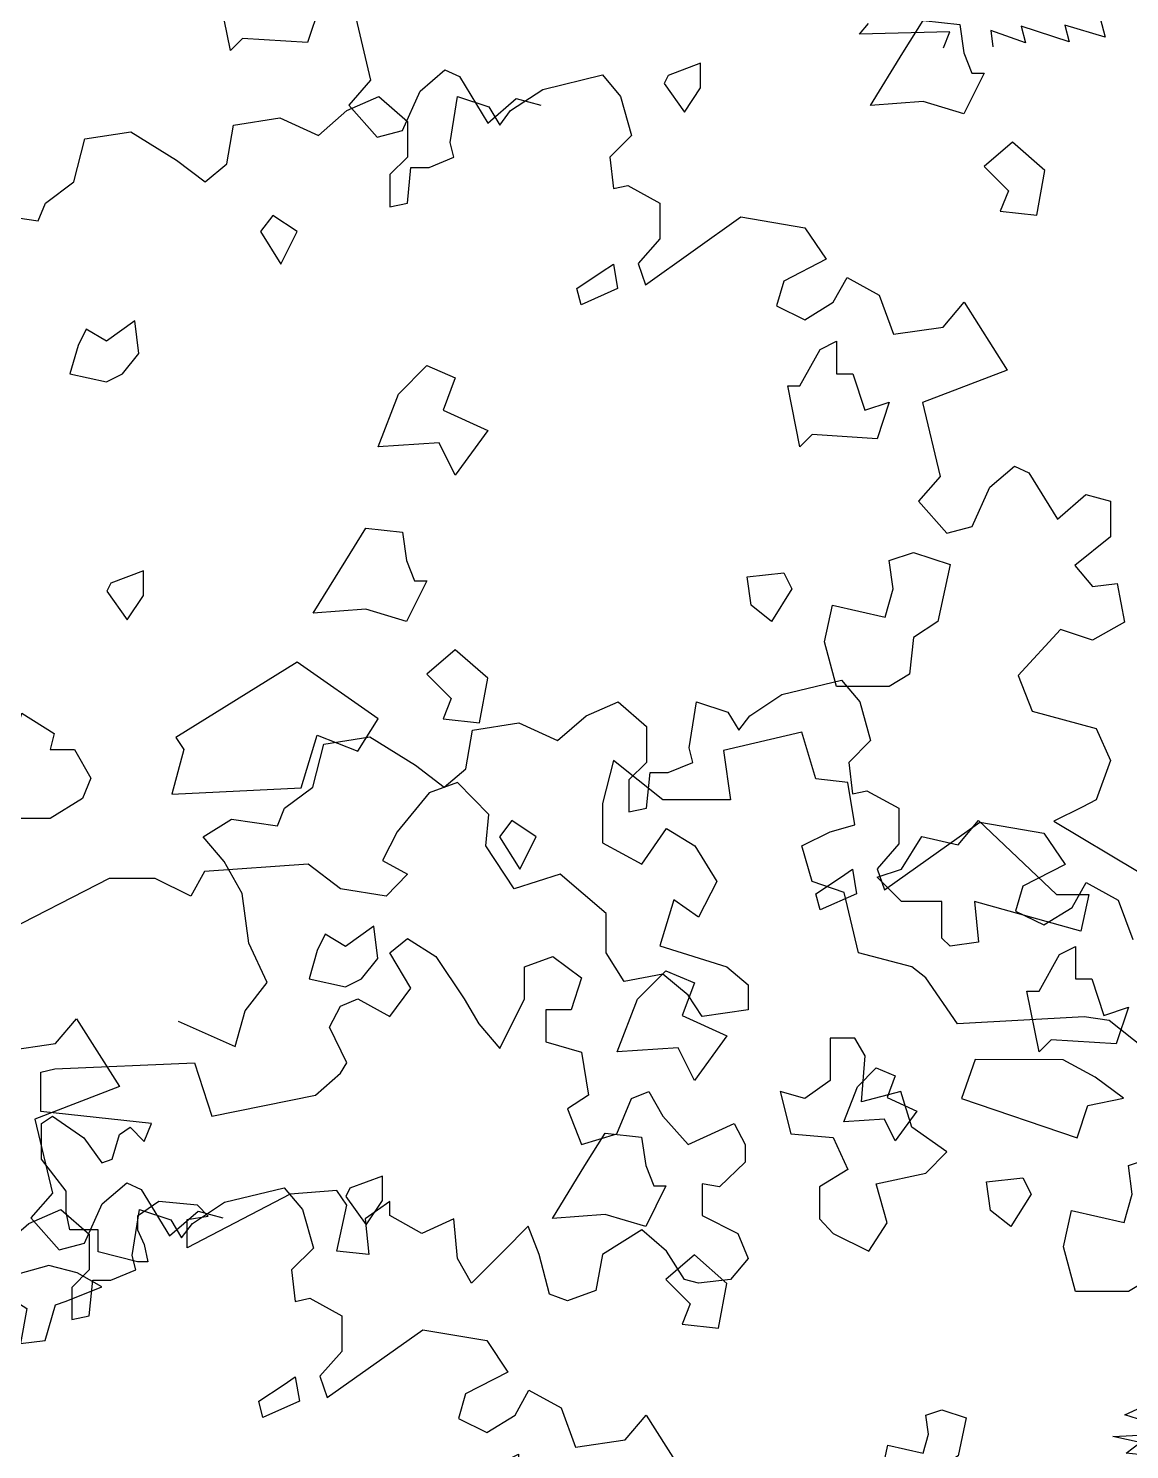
# Model space of a CAD drawing. Header units: inches. Extents: x -11 to 128, y 7 to 56.
# Drawn here: x 29 to 29.482, y 22.631 to 23.254 of the extents above; entities that cross this region are included whole.
import ezdxf

# ---------------------------------------------------------------- set-up
doc = ezdxf.new("R2010")
doc.units = ezdxf.units.IN
doc.header["$MEASUREMENT"] = 0
doc.layers.add('CAY', color=94, linetype='Continuous')
doc.layers.add('CAY-3', color=61, linetype='Continuous')
picture_1 = doc.add_image_def('image1.jpg', size_in_pixel=(1680, 1093))

# ---------------------------------------------------------------- blocks, each defined once
blk = doc.blocks.new('A$C76451831')
at = {"layer": 'CAY'}
for p, q in [((3764, 1772.8), (3822.4, 1787)), ((3822.4, 1787), (3840.1, 1765.7)), ((3573, 1752.2), (3604.2, 1765.7)), ((3604.2, 1765.7), (3631.9, 1741.6)), ((3673.8, 1720.9), (3680.9, 1765.7)), ((3680.9, 1765.7), (3711.5, 1755.7)), ((3732.8, 1752.2), (3764, 1772.8)), ((3840.1, 1765.7), (3850.7, 1728)), ((3545.3, 1728), (3573, 1752.2)), ((3711.5, 1755.7), (3722.2, 1738)), ((3722.2, 1738), (3732.8, 1752.2)), ((3455.6, 1700.3), (3462.1, 1738)), ((3462.1, 1738), (3507.5, 1745.1)), ((3507.5, 1745.1), (3545.3, 1728)), ((3631.9, 1741.6), (3631.9, 1706.7)), ((3306.5, 1682.6), (3317.1, 1724.4)), ((3317.1, 1724.4), (3361.9, 1731.5)), ((3361.9, 1731.5), (3406.7, 1703.8)), ((3677.3, 1706.7), (3673.8, 1720.9)), ((3850.7, 1728), (3829.5, 1706.7)), ((3631.9, 1706.7), (3614.8, 1689.6)), ((3653.2, 1696.7), (3677.3, 1706.7)), ((3829.5, 1706.7), (3833, 1676.1)), ((3406.7, 1703.8), (3434.4, 1682.6)), ((3434.4, 1682.6), (3455.6, 1700.3)), ((3631.9, 1661.9), (3635.5, 1696.7)), ((3635.5, 1696.7), (3653.2, 1696.7)), ((3278.8, 1661.9), (3306.5, 1682.6)), ((3614.8, 1689.6), (3614.8, 1658.4)), ((3833, 1676.1), (3847.2, 1679)), ((3847.2, 1679), (3878.4, 1661.9)), ((3199.2, 1634.2), (3226.9, 1651.3)), ((3226.9, 1651.3), (3271.7, 1644.8)), ((3271.7, 1644.8), (3278.8, 1661.9)), ((3614.8, 1658.4), (3631.9, 1661.9)), ((3878.4, 1661.9), (3878.4, 1627.1)), ((3864.3, 1582.3), (3957.4, 1648.4)), ((3957.4, 1648.4), (4019.9, 1637.7)), ((4019.9, 1637.7), (4040.5, 1607.1)), ((3219.8, 1610), (3199.2, 1634.2)), ((3878.4, 1627.1), (3857.2, 1602.9)), ((3237.5, 1578.7), (3219.8, 1610)), ((3857.2, 1602.9), (3864.3, 1582.3)), ((4040.5, 1607.1), (3999.3, 1585.8)), ((3999.3, 1585.8), (3992.2, 1561.6)), ((4047.6, 1565.2), (4061.2, 1589.4)), ((4061.2, 1589.4), (4092.4, 1572.3)), ((3244, 1530.4), (3237.5, 1578.7)), ((4092.4, 1572.3), (4106.6, 1533.9)), ((3992.2, 1561.6), (4019.9, 1548.1)), ((4019.9, 1548.1), (4047.6, 1565.2)), ((3261.7, 1492), (3244, 1530.4)), ((3240.4, 1464.3), (3261.7, 1492)), ((3055.2, 1432.3), (3075.8, 1456.5)), ((3075.8, 1456.5), (3117.7, 1390.4)), ((3230.4, 1429.5), (3240.4, 1464.3)), ((3175, 1454.3), (3230.4, 1429.5)), ((3006.8, 1425.2), (3055.2, 1432.3)), ((3117.7, 1390.4), (3035.1, 1358.6)), ((3035.1, 1358.6), (3052.2, 1286.6)), ((3052.2, 1286.6), (3031, 1262.4)), ((5549.8, 29.1), (5554.6, 10.4)), ((5314.9, 13.3), (5323.5, 23.9)), ((5402.9, 15.7), (5314.9, 13.3)), ((5396.9, 0), (5402.9, 15.7)), ((5476.9, 4.9), (5442.9, 17)), ((5442.9, 17), (5445, 1)), ((5472.5, 21.4), (5476.9, 4.9)), ((5519.5, 6.1), (5472.5, 21.4)), ((5515.1, 22.2), (5519.5, 6.1)), ((5554.6, 10.4), (5515.1, 22.2))]:
    blk.add_line(p, q, dxfattribs=at)
for points in [[(3524.3, 1634.1), (3500.5, 1649.9), (3488.6, 1634.1), (3508.4, 1602.4)], [(3821.2, 1594.5), (3833.1, 1602.4), (3837, 1578.6), (3801.4, 1562.8), (3797.4, 1578.6)], [(3369.9, 1515.3), (3365.9, 1547), (3338.2, 1527.2), (3318.4, 1539), (3310.5, 1523.2), (3302.6, 1495.5), (3338.2, 1487.6), (3354, 1495.5)], [(4035, 1519.2), (4050.8, 1527.2), (4050.8, 1495.5), (4066.6, 1495.5), (4078.5, 1459.8), (4102.3, 1467.8), (4090.4, 1432.1), (4027.1, 1436.1), (4015.2, 1424.2), (4003.3, 1483.6), (4015.2, 1483.6)], [(3623.3, 1475.7), (3651, 1503.4), (3678.7, 1491.5), (3666.8, 1459.8), (3710.3, 1440), (3678.7, 1396.5), (3662.8, 1428.1), (3603.5, 1424.2)], [(2935.2, 1410.5), (2951, 1418.5), (2951, 1386.8), (2966.9, 1386.8), (2978.8, 1351.1), (3002.5, 1359.1), (2990.6, 1323.4), (2927.3, 1327.4), (2915.4, 1315.5), (2903.5, 1374.9), (2915.4, 1374.9)], [(3837.8, 1390.3), (3856.3, 1408.8), (3874.8, 1400.9), (3866.9, 1379.8), (3895.9, 1366.6), (3874.8, 1337.5), (3864.2, 1358.6), (3824.6, 1356)], [(3571.8, 1313.3), (3591.6, 1345), (3627.2, 1341), (3631.2, 1313.3), (3639.1, 1293.5), (3651, 1293.5), (3631.2, 1253.9), (3591.6, 1265.8), (3540.1, 1261.8)], [(4038.9, 1234.1), (4046.9, 1269.7), (4098.3, 1257.8), (4106.2, 1285.6), (4102.3, 1313.3), (4126, 1321.2), (4161.7, 1309.3), (4149.8, 1253.9), (4126, 1238), (4122.1, 1202.4), (4102.3, 1190.5), (4050.8, 1190.5)], [(3342.6, 1291.2), (3338.7, 1283.3), (3358.5, 1255.6), (3374.3, 1279.3), (3374.3, 1303.1)], [(3967.7, 1269.7), (3963.7, 1297.4), (3999.3, 1301.4), (4007.3, 1285.6), (3987.5, 1253.9)], [(3702.4, 1154.9), (3710.3, 1198.4), (3678.7, 1226.2), (3651, 1202.4), (3674.7, 1178.6), (3666.8, 1158.8)], [(3862.3, 1017), (3867.6, 1040.8), (3901.9, 1032.9), (3907.2, 1051.4), (3904.5, 1069.8), (3920.4, 1075.1), (3944.1, 1067.2), (3936.2, 1030.2), (3920.4, 1019.7), (3917.7, 995.9), (3904.5, 988), (3870.2, 988)]]:
    blk.add_lwpolyline(points, close=True, dxfattribs=at)
for points in [[(4137.3, 1028.9), (4100.3, 1032.9), (4113.8, 1043.3), (4087.3, 1049.2), (4119.5, 1050.8)], [(4117.3, 1064.5), (4098.9, 1070.1), (4115, 1077.7)]]:
    blk.add_lwpolyline(points, dxfattribs=at)
at = {"layer": 'CAY-3'}
for p, q in [((3100.6, 1276), (3124.7, 1296.6)), ((3124.7, 1296.6), (3138.9, 1290.1)), ((3138.9, 1290.1), (3166.6, 1244.7)), ((3220.2, 1277.6), (3278.5, 1291.8)), ((3278.5, 1291.8), (3296.2, 1270.6)), ((3083.5, 1237.6), (3100.6, 1276)), ((3188.9, 1257), (3220.2, 1277.6)), ((3029.1, 1257), (3060.4, 1270.6)), ((3031, 1262.4), (3058.7, 1231.2)), ((3060.4, 1270.6), (3088.1, 1246.4)), ((3130, 1225.7), (3137, 1270.6)), ((3137, 1270.6), (3167.7, 1260.5)), ((3166.6, 1244.7), (3194.3, 1268.9)), ((3194.3, 1268.9), (3218.5, 1262.4)), ((3296.2, 1270.6), (3306.9, 1232.8)), ((2918.3, 1242.8), (2963.7, 1249.9)), ((2963.7, 1249.9), (3001.4, 1232.8)), ((3001.4, 1232.8), (3029.1, 1257)), ((3167.7, 1260.5), (3178.3, 1242.8)), ((3178.3, 1242.8), (3188.9, 1257)), ((2773.2, 1229.3), (2818.1, 1236.4)), ((2818.1, 1236.4), (2862.9, 1208.6)), ((2911.8, 1205.1), (2918.3, 1242.8)), ((3058.7, 1231.2), (3083.5, 1237.6)), ((3088.1, 1246.4), (3088.1, 1211.6)), ((2762.6, 1187.4), (2773.2, 1229.3)), ((3133.5, 1211.6), (3130, 1225.7)), ((3306.9, 1232.8), (3285.6, 1211.6)), ((2862.9, 1208.6), (2890.6, 1187.4)), ((3088.1, 1211.6), (3071, 1194.5)), ((3109.3, 1201.6), (3133.5, 1211.6)), ((3285.6, 1211.6), (3289.2, 1180.9)), ((2890.6, 1187.4), (2911.8, 1205.1)), ((3071, 1194.5), (3071, 1163.2)), ((3088.1, 1166.8), (3091.6, 1201.6)), ((3091.6, 1201.6), (3109.3, 1201.6)), ((2734.9, 1166.8), (2762.6, 1187.4)), ((3289.2, 1180.9), (3303.3, 1183.9)), ((3303.3, 1183.9), (3334.6, 1166.8)), ((2727.8, 1149.6), (2734.9, 1166.8)), ((3071, 1163.2), (3088.1, 1166.8)), ((3334.6, 1166.8), (3334.6, 1131.9)), ((2683, 1156.1), (2727.8, 1149.6)), ((3320.4, 1087.1), (3413.6, 1153.2)), ((3413.6, 1153.2), (3476.1, 1142.6)), ((3476.1, 1142.6), (3496.7, 1111.9)), ((3334.6, 1131.9), (3313.3, 1107.8)), ((3496.7, 1111.9), (3455.4, 1090.7)), ((3313.3, 1107.8), (3320.4, 1087.1)), ((3455.4, 1090.7), (3448.4, 1066.5)), ((3503.8, 1070), (3517.3, 1094.2)), ((3517.3, 1094.2), (3548.6, 1077.1)), ((3476.1, 1052.9), (3503.8, 1070)), ((3548.6, 1077.1), (3562.7, 1038.8)), ((3611.1, 1045.8), (3631.7, 1070)), ((3631.7, 1070), (3673.6, 1003.9)), ((3448.4, 1066.5), (3476.1, 1052.9)), ((3562.7, 1038.8), (3611.1, 1045.8)), ((3673.6, 1003.9), (3591, 972.1)), ((3591, 972.1), (3608.1, 900.1)), ((3656.5, 889.5), (3680.7, 910.2)), ((3680.7, 910.2), (3694.8, 903.7)), ((3694.8, 903.7), (3722.5, 858.3)), ((3608.1, 900.1), (3586.9, 875.9)), ((3639.4, 851.2), (3656.5, 889.5)), ((3586.9, 875.9), (3614.6, 844.7)), ((3722.5, 858.3), (3750.2, 882.4)), ((3750.2, 882.4), (3774.4, 875.9)), ((3774.4, 875.9), (3774.4, 841.1)), ((3614.6, 844.7), (3639.4, 851.2)), ((3774.4, 841.1), (3739.6, 813.4)), ((3739.6, 813.4), (3756.7, 792.8)), ((3756.7, 792.8), (3780.9, 795.7)), ((3780.9, 795.7), (3788, 758)), ((3725.5, 750.9), (3684.2, 706.1)), ((3756.7, 740.3), (3725.5, 750.9)), ((3788, 758), (3756.7, 740.3)), ((3684.2, 706.1), (3697.8, 671.3)), ((3697.8, 671.3), (3760.3, 654.2)), ((3760.3, 654.2), (3774.4, 622.9)), ((3473.1, 650.6), (3396.5, 632.9)), ((3486.7, 605.2), (3473.1, 650.6)), ((3396.5, 632.9), (3403.5, 584.6)), ((3289.2, 622.9), (3278.5, 581)), ((3337.5, 584.6), (3289.2, 622.9)), ((3774.4, 622.9), (3760.3, 584.6)), ((3137, 601.7), (3109.3, 591.6)), ((3167.7, 570.4), (3137, 601.7)), ((3517.9, 601.7), (3486.7, 605.2)), ((3525, 560.4), (3517.9, 601.7)), ((3109.3, 591.6), (3078.1, 553.3)), ((3403.5, 584.6), (3337.5, 584.6)), ((3760.3, 584.6), (3746.7, 577.5)), ((3164.8, 539.7), (3167.7, 570.4)), ((3278.5, 581), (3278.5, 542.7)), ((3746.7, 577.5), (3719, 563.9)), ((3316.9, 522), (3341, 556.8)), ((3341, 556.8), (3368.8, 539.7)), ((3500.8, 553.3), (3525, 560.4)), ((3719, 563.9), (3800.7, 515.2)), ((3078.1, 553.3), (3063.9, 525.6)), ((3278.5, 542.7), (3316.9, 522)), ((3473.1, 539.7), (3500.8, 553.3)), ((3192.5, 497.8), (3164.8, 539.7)), ((3368.8, 539.7), (3390, 504.9)), ((3483.1, 504.9), (3473.1, 539.7)), ((2890.2, 514.9), (2876.6, 490.8)), ((2991.4, 522), (2890.2, 514.9)), ((3022.7, 497.8), (2991.4, 522)), ((3063.9, 525.6), (3088.1, 512)), ((2797, 507.9), (2685, 450.4)), ((2841.8, 507.9), (2797, 507.9)), ((2876.6, 490.8), (2841.8, 507.9)), ((3088.1, 512), (3067.5, 490.8)), ((3237.3, 512), (3192.5, 497.8)), ((3282.1, 473.7), (3237.3, 512)), ((3390, 504.9), (3372.3, 470.1)), ((3514.4, 494.3), (3483.1, 504.9)), ((3067.5, 490.8), (3022.7, 497.8)), ((3348.1, 487.2), (3334.6, 442.4)), ((3372.3, 470.1), (3348.1, 487.2)), ((3528.5, 435.3), (3514.4, 494.3)), ((3282.1, 435.3), (3282.1, 473.7)), ((3071, 435.3), (3088.1, 449.5)), ((3088.1, 449.5), (3115.8, 431.8)), ((3091.6, 401.1), (3071, 435.3)), ((3115.8, 431.8), (3143.5, 390.5)), ((3202.5, 421.8), (3230.2, 431.8)), ((3230.2, 431.8), (3257.9, 411.1)), ((3299.8, 407.6), (3282.1, 435.3)), ((3334.6, 442.4), (3400, 421.8)), ((3580.4, 421.8), (3528.5, 435.3)), ((3202.5, 390.5), (3202.5, 421.8)), ((3400, 421.8), (3420.6, 404.1)), ((3594, 411.1), (3580.4, 421.8)), ((3257.9, 411.1), (3247.9, 379.9)), ((3337.5, 414.7), (3299.8, 407.6)), ((3362.3, 394), (3337.5, 414.7)), ((3420.6, 404.1), (3420.6, 379.9)), ((3625.2, 366.3), (3594, 411.1)), ((3022.7, 383.4), (3039.8, 390.5)), ((3039.8, 390.5), (3071, 373.4)), ((3071, 373.4), (3091.6, 401.1)), ((3143.5, 390.5), (3157.7, 366.3)), ((3178.3, 342.1), (3202.5, 390.5)), ((3375.8, 373.4), (3362.3, 394)), ((3012, 362.8), (3022.7, 383.4)), ((3223.1, 379.9), (3223.1, 348.6)), ((3247.9, 379.9), (3223.1, 379.9)), ((3420.6, 379.9), (3375.8, 373.4)), ((3029.1, 328), (3012, 362.8)), ((3157.7, 366.3), (3178.3, 342.1)), ((3748.8, 373.1), (3625.2, 366.3)), ((3773, 369.5), (3748.8, 373.1)), ((3807.8, 341.8), (3773, 369.5)), ((3223.1, 348.6), (3257.9, 338.6)), ((3257.9, 338.6), (3265, 296.7)), ((2730.4, 318.9), (2744, 322.4)), ((2730.4, 280.5), (2730.4, 318.9)), ((2744, 322.4), (2880.2, 328)), ((2880.2, 328), (2897.3, 276)), ((3022.7, 317.9), (3029.1, 328)), ((2998.5, 296.7), (3022.7, 317.9)), ((2897.3, 276), (2998.5, 296.7)), ((3265, 296.7), (3244.4, 283.1)), ((3292.7, 259), (3306.9, 293.2)), ((3306.9, 293.2), (3323.9, 300.2)), ((3323.9, 300.2), (3337.5, 276.1)), ((2838.3, 269), (2730.4, 280.5)), ((3244.4, 283.1), (3257.9, 248.3)), ((2731, 269), (2741.6, 276)), ((2731, 234.2), (2731, 269)), ((2741.6, 276), (2772.3, 254.8)), ((2807.1, 258.3), (2817.7, 265.4)), ((2817.7, 265.4), (2831.2, 251.3)), ((2831.2, 251.3), (2838.3, 269)), ((3337.5, 276.1), (3362.3, 248.3)), ((3362.3, 248.3), (3407.1, 269)), ((3407.1, 269), (3417.7, 248.3)), ((2772.3, 254.8), (2790, 230.6)), ((2800, 234.2), (2807.1, 258.3)), ((3257.9, 248.3), (3292.7, 259)), ((3417.7, 248.3), (3417.7, 231.2)), ((2755.2, 202.9), (2731, 234.2)), ((2790, 230.6), (2800, 234.2)), ((3417.7, 231.2), (3392.9, 207)), ((3375.8, 210), (3375.8, 179.3)), ((3392.9, 207), (3375.8, 210)), ((2755.2, 182.3), (2755.2, 202.9)), ((2973.7, 200), (2873.1, 147.5)), ((3019.1, 203.5), (2973.7, 200)), ((3029.1, 189.3), (3019.1, 203.5)), ((2758.7, 165.1), (2755.2, 182.3)), ((2845.4, 192.9), (2824.7, 178.7)), ((2883.1, 189.3), (2845.4, 192.9)), ((2893.7, 178.7), (2883.1, 189.3)), ((3019.1, 144.5), (3029.1, 189.3)), ((3071, 192.9), (3046.8, 175.8)), ((3071, 179.3), (3071, 192.9)), ((2824.7, 178.7), (2824.7, 165.1)), ((2873.1, 175.2), (2893.7, 178.7)), ((2873.1, 147.5), (2873.1, 175.2)), ((3046.8, 175.8), (3050.4, 141)), ((3102.3, 161.6), (3071, 179.3)), ((3133.5, 175.8), (3102.3, 161.6)), ((3137, 137.4), (3133.5, 175.8)), ((3206, 168.7), (3181.9, 144.5)), ((3216.6, 141), (3206, 168.7)), ((3375.8, 179.3), (3410.6, 161.6)), ((2786.4, 165.1), (2758.7, 165.1)), ((2786.4, 143.9), (2786.4, 165.1)), ((2824.7, 165.1), (2831.2, 151)), ((3316.9, 165.2), (3278.5, 141)), ((3341, 144.5), (3316.9, 165.2)), ((3410.6, 161.6), (3420.6, 137.4)), ((2824.7, 133.9), (2786.4, 143.9)), ((2831.2, 151), (2834.8, 133.9)), ((3050.4, 141), (3019.1, 144.5)), ((3181.9, 144.5), (3150.6, 113.3)), ((3226.7, 102.6), (3216.6, 141)), ((3278.5, 141), (3272.1, 106.2)), ((3358.7, 116.8), (3341, 144.5)), ((2834.8, 133.9), (2824.7, 133.9)), ((3150.6, 113.3), (3137, 137.4)), ((3420.6, 137.4), (3403.5, 116.8)), ((3372.3, 113.3), (3358.7, 116.8)), ((3403.5, 116.8), (3372.3, 113.3)), ((3244.4, 96.1), (3226.7, 102.6)), ((3272.1, 106.2), (3244.4, 96.1))]:
    blk.add_line(p, q, dxfattribs=at)
for points in [[(2980.4, 1138.9), (2956.7, 1154.8), (2944.8, 1138.9), (2964.6, 1107.2)], [(3277.4, 1099.3), (3289.2, 1107.2), (3293.2, 1083.5), (3257.6, 1067.6), (3253.6, 1083.5)], [(2826, 1020.1), (2822.1, 1051.8), (2794.4, 1032), (2774.6, 1043.9), (2766.7, 1028), (2758.7, 1000.3), (2794.4, 992.4), (2810.2, 1000.3)], [(3491.1, 1024.1), (3507, 1032), (3507, 1000.3), (3522.8, 1000.3), (3534.7, 964.7), (3558.4, 972.6), (3546.6, 936.9), (3483.2, 940.9), (3471.3, 929), (3459.5, 988.4), (3471.3, 988.4)], [(3079.4, 980.5), (3107.1, 1008.2), (3134.8, 996.3), (3123, 964.7), (3166.5, 944.9), (3134.8, 901.3), (3119, 933), (3059.6, 929)], [(3027.9, 818.1), (3047.7, 849.8), (3083.4, 845.8), (3087.3, 818.1), (3095.2, 798.3), (3107.1, 798.3), (3087.3, 758.7), (3047.7, 770.6), (2996.3, 766.6)], [(3495.1, 738.9), (3503, 774.6), (3554.5, 762.7), (3562.4, 790.4), (3558.4, 818.1), (3582.2, 826), (3617.8, 814.2), (3605.9, 758.7), (3582.2, 742.9), (3578.2, 707.2), (3558.4, 695.3), (3507, 695.3)], [(2798.8, 796), (2794.8, 788.1), (2814.6, 760.4), (2830.5, 784.1), (2830.5, 807.9)], [(3423.8, 774.6), (3419.9, 802.3), (3455.5, 806.2), (3463.4, 790.4), (3443.6, 758.7)], [(3158.6, 659.7), (3166.5, 703.3), (3134.8, 731), (3107.1, 707.2), (3130.9, 683.5), (3123, 663.7)], [(3039.8, 632), (3059.6, 663.7), (2980.4, 719.1), (2862.1, 645.5), (2870, 633.6), (2858.2, 590.1), (2984.4, 596.3), (3000.2, 647.8)], [(2739.4, 633.6), (2763.2, 633.6), (2779, 605.9), (2771.1, 586.1), (2739.4, 566.3), (2691.9, 566.3), (2672.1, 590.1), (2668.1, 617.8), (2699.8, 617.8), (2703.8, 641.6), (2711.7, 669.3), (2743.4, 649.5)], [(3570.3, 517.1), (3590.1, 548.8), (3625.7, 540.9), (3645.5, 564.6), (3721.6, 492.2), (3753.2, 492.2), (3745.3, 456.6), (3641.6, 485.4), (3645.5, 445.8), (3617.8, 441.9), (3609.9, 449.8), (3609.9, 485.4), (3570.3, 485.4), (3546.6, 509.2)], [(3535, 335), (3525, 352.1), (3500.8, 352.1), (3500.8, 310.9), (3476.1, 293.2), (3451.9, 300.2), (3462.5, 259), (3503.8, 255.4), (3517.9, 224.1), (3490.2, 207), (3490.2, 175.8), (3503.8, 161.6), (3538.6, 144.5), (3556.3, 172.2), (3545.6, 210), (3594, 220.6), (3614.6, 241.3), (3580.4, 265.4), (3569.8, 300.2), (3531.5, 290.2)], [(3728.2, 331.2), (3642.3, 331.5), (3628.8, 293.2), (3741.7, 255.1), (3752.3, 286.4), (3787.1, 293.5), (3759.4, 314.1)], [(2765.8, 123.3), (2738.1, 130.3), (2699.7, 119.7), (2699.7, 99.1), (2716.8, 88.5), (2710.4, 54.3), (2734.5, 57.2), (2744.6, 92), (2755.2, 95.5), (2790, 109.7)]]:
    blk.add_lwpolyline(points, close=True, dxfattribs=at)

msp = doc.modelspace()

# ---------------------------------------------------------------- block references
at = {"layer": 'CAY', "xscale": 0.0004489089019145984, "yscale": 0.0004489089019145984, "zscale": 0.0004489089019145984}
for p in [(26.97796, 23.24511), (27.77946, 22.65341), (27.64007, 22.16613)]:
    msp.add_blockref('A$C76451831', p, dxfattribs=at)

# ---------------------------------------------------------------- pictures from other files: only their frames are drawn
image = msp.add_image(picture_1, insert=(12.49661, 7.37723), size_in_units=(74.4025, 48.40591))
image.dxf.flags = 6

doc.saveas('drawing.dxf')
